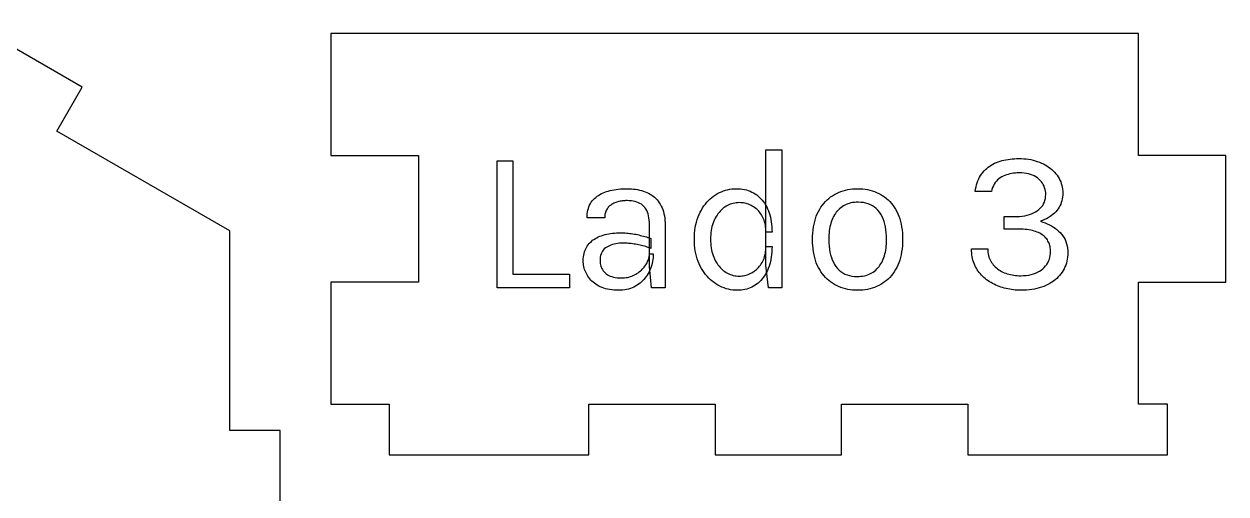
# Model space of a CAD drawing. Header units: millimetres. Extents: x 0 to 142, y 0 to 137.
# Drawn here: x 70.8 to 142.1, y 53.7 to 81.6 of the extents above; entities that cross this region are included whole.
import ezdxf

# ---------------------------------------------------------------- set-up
doc = ezdxf.new("R2010")
doc.units = ezdxf.units.MM
doc.layers.get('0').update_dxf_attribs({"linetype": 'CONTINUOUS'})

msp = doc.modelspace()

# ---------------------------------------------------------------- linework, layer by layer
for p, q in [((74.243, 77.803), (67.748, 81.553)), ((94.196, 81), (89, 81)), ((89, 81), (89, 73.75)), ((136.921, 81), (94.196, 81)), ((136.921, 73.75), (136.921, 81)), ((72.742, 75.204), (74.243, 77.803)), ((83, 69.282), (72.742, 75.204)), ((89, 73.75), (94.196, 73.75)), ((94.196, 73.75), (94.196, 66.25)), ((114.821, 67.252), (114.821, 74.092)), ((114.821, 74.092), (115.757, 74.092)), ((115.757, 74.092), (115.757, 65.908)), ((128.828, 73.451), (128.945, 73.48)), ((128.945, 73.48), (129.063, 73.506)), ((129.063, 73.506), (129.185, 73.527)), ((129.185, 73.527), (129.308, 73.545)), ((129.308, 73.545), (129.434, 73.558)), ((129.434, 73.558), (129.563, 73.568)), ((129.563, 73.568), (129.693, 73.574)), ((129.693, 73.574), (129.827, 73.576)), ((129.827, 73.576), (129.827, 73.576)), ((129.827, 73.576), (129.975, 73.573)), ((129.975, 73.573), (130.12, 73.565)), ((130.12, 73.565), (130.262, 73.552)), ((130.262, 73.552), (130.401, 73.534)), ((130.401, 73.534), (130.536, 73.51)), ((130.536, 73.51), (130.668, 73.481)), ((130.668, 73.481), (130.797, 73.447)), ((142.117, 73.75), (136.921, 73.75)), ((142.117, 66.25), (142.117, 73.75)), ((98.861, 73.444), (99.797, 73.444)), ((98.861, 65.908), (98.861, 73.444)), ((98.861, 73.444), (98.861, 73.444)), ((99.797, 73.444), (99.797, 66.724)), ((127.621, 72.665), (127.691, 72.754)), ((127.691, 72.754), (127.765, 72.838)), ((127.765, 72.838), (127.842, 72.917)), ((127.842, 72.917), (127.924, 72.992)), ((127.924, 72.992), (128.009, 73.062)), ((128.009, 73.062), (128.099, 73.127)), ((128.099, 73.127), (128.192, 73.187)), ((128.192, 73.187), (128.289, 73.243)), ((128.289, 73.243), (128.389, 73.294)), ((128.389, 73.294), (128.494, 73.34)), ((128.494, 73.34), (128.603, 73.381)), ((128.603, 73.381), (128.714, 73.418)), ((128.714, 73.418), (128.828, 73.451)), ((130.797, 73.447), (130.923, 73.407)), ((130.923, 73.407), (131.045, 73.362)), ((131.045, 73.362), (131.165, 73.312)), ((131.165, 73.312), (131.28, 73.257)), ((131.28, 73.257), (131.39, 73.198)), ((131.39, 73.198), (131.495, 73.136)), ((131.495, 73.136), (131.595, 73.069)), ((131.595, 73.069), (131.69, 72.999)), ((131.69, 72.999), (131.781, 72.924)), ((131.781, 72.924), (131.866, 72.845)), ((131.866, 72.845), (131.946, 72.763)), ((131.946, 72.763), (132.021, 72.676)), ((127.316, 72.017), (127.354, 72.138)), ((127.354, 72.138), (127.397, 72.254)), ((127.397, 72.254), (127.445, 72.365)), ((127.445, 72.365), (127.498, 72.471)), ((127.498, 72.471), (127.557, 72.57)), ((127.557, 72.57), (127.621, 72.665)), ((128.371, 72.061), (128.318, 71.963)), ((128.43, 72.152), (128.371, 72.061)), ((128.495, 72.235), (128.43, 72.152)), ((128.565, 72.309), (128.495, 72.235)), ((128.642, 72.376), (128.565, 72.309)), ((128.724, 72.436), (128.642, 72.376)), ((128.813, 72.487), (128.724, 72.436)), ((128.905, 72.532), (128.813, 72.487)), ((129, 72.572), (128.905, 72.532)), ((129.098, 72.608), (129, 72.572)), ((129.198, 72.639), (129.098, 72.608)), ((129.3, 72.665), (129.198, 72.639)), ((129.405, 72.686), (129.3, 72.665)), ((129.513, 72.703), (129.405, 72.686)), ((129.623, 72.715), (129.513, 72.703)), ((129.735, 72.722), (129.623, 72.715)), ((129.851, 72.724), (129.735, 72.722)), ((129.998, 72.72), (129.851, 72.724)), ((129.851, 72.724), (129.851, 72.724)), ((130.139, 72.709), (129.998, 72.72)), ((130.273, 72.691), (130.139, 72.709)), ((130.4, 72.664), (130.273, 72.691)), ((130.52, 72.631), (130.4, 72.664)), ((130.633, 72.59), (130.52, 72.631)), ((130.738, 72.542), (130.633, 72.59)), ((130.837, 72.486), (130.738, 72.542)), ((130.93, 72.423), (130.837, 72.486)), ((131.015, 72.352), (130.93, 72.423)), ((131.092, 72.276), (131.015, 72.352)), ((131.161, 72.196), (131.092, 72.276)), ((131.223, 72.114), (131.161, 72.196)), ((131.276, 72.028), (131.223, 72.114)), ((132.021, 72.676), (132.092, 72.586)), ((132.092, 72.586), (132.156, 72.492)), ((132.156, 72.492), (132.214, 72.396)), ((132.214, 72.396), (132.264, 72.296)), ((132.264, 72.296), (132.309, 72.194)), ((132.309, 72.194), (132.346, 72.09)), ((132.346, 72.09), (132.376, 71.982)), ((104.717, 71.275), (104.794, 71.336)), ((104.794, 71.336), (104.876, 71.394)), ((104.876, 71.394), (104.963, 71.447)), ((104.963, 71.447), (105.054, 71.495)), ((105.054, 71.495), (105.15, 71.54)), ((105.15, 71.54), (105.251, 71.581)), ((105.251, 71.581), (105.356, 71.617)), ((105.356, 71.617), (105.465, 71.649)), ((105.465, 71.649), (105.577, 71.679)), ((105.577, 71.679), (105.692, 71.704)), ((105.692, 71.704), (105.81, 71.726)), ((105.81, 71.726), (105.931, 71.745)), ((105.931, 71.745), (106.055, 71.761)), ((106.055, 71.761), (106.182, 71.773)), ((106.182, 71.773), (106.313, 71.781)), ((106.313, 71.781), (106.446, 71.786)), ((106.446, 71.786), (106.583, 71.788)), ((106.583, 71.788), (106.583, 71.788)), ((106.583, 71.788), (106.713, 71.786)), ((106.713, 71.786), (106.841, 71.779)), ((106.841, 71.779), (106.965, 71.768)), ((106.965, 71.768), (107.087, 71.752)), ((107.087, 71.752), (107.205, 71.733)), ((107.205, 71.733), (107.321, 71.708)), ((107.321, 71.708), (107.433, 71.679)), ((107.433, 71.679), (107.543, 71.646)), ((107.543, 71.646), (107.649, 71.608)), ((107.649, 71.608), (107.753, 71.566)), ((107.753, 71.566), (107.852, 71.519)), ((107.852, 71.519), (107.948, 71.467)), ((107.948, 71.467), (108.039, 71.409)), ((108.039, 71.409), (108.125, 71.347)), ((108.125, 71.347), (108.207, 71.279)), ((111.606, 71.267), (111.712, 71.349)), ((111.712, 71.349), (111.824, 71.425)), ((111.824, 71.425), (111.938, 71.494)), ((111.938, 71.494), (112.055, 71.556)), ((112.055, 71.556), (112.174, 71.61)), ((112.174, 71.61), (112.295, 71.657)), ((112.295, 71.657), (112.418, 71.697)), ((112.418, 71.697), (112.544, 71.73)), ((112.544, 71.73), (112.672, 71.755)), ((112.672, 71.755), (112.802, 71.773)), ((112.802, 71.773), (112.934, 71.784)), ((112.934, 71.784), (113.069, 71.788)), ((113.069, 71.788), (113.069, 71.788)), ((113.069, 71.788), (113.193, 71.785)), ((113.193, 71.785), (113.314, 71.776)), ((113.314, 71.776), (113.433, 71.76)), ((113.433, 71.76), (113.548, 71.739)), ((113.548, 71.739), (113.66, 71.712)), ((113.66, 71.712), (113.77, 71.678)), ((113.77, 71.678), (113.876, 71.638)), ((113.876, 71.638), (113.979, 71.592)), ((113.979, 71.592), (114.079, 71.54)), ((114.079, 71.54), (114.176, 71.482)), ((114.176, 71.482), (114.269, 71.418)), ((114.269, 71.418), (114.358, 71.349)), ((114.358, 71.349), (114.443, 71.274)), ((118.655, 71.296), (118.768, 71.374)), ((118.768, 71.374), (118.886, 71.446)), ((118.886, 71.446), (119.008, 71.511)), ((119.008, 71.511), (119.134, 71.569)), ((119.134, 71.569), (119.263, 71.62)), ((119.263, 71.62), (119.395, 71.665)), ((119.395, 71.665), (119.531, 71.703)), ((119.531, 71.703), (119.671, 71.733)), ((119.671, 71.733), (119.814, 71.757)), ((119.814, 71.757), (119.96, 71.774)), ((119.96, 71.774), (120.11, 71.785)), ((120.11, 71.785), (120.263, 71.788)), ((120.263, 71.788), (120.263, 71.788)), ((120.263, 71.788), (120.415, 71.785)), ((120.415, 71.785), (120.563, 71.774)), ((120.563, 71.774), (120.709, 71.757)), ((120.709, 71.757), (120.851, 71.733)), ((120.851, 71.733), (120.989, 71.703)), ((120.989, 71.703), (121.125, 71.665)), ((121.125, 71.665), (121.257, 71.62)), ((121.257, 71.62), (121.386, 71.569)), ((121.386, 71.569), (121.511, 71.511)), ((121.511, 71.511), (121.634, 71.446)), ((121.634, 71.446), (121.752, 71.374)), ((121.752, 71.374), (121.864, 71.296)), ((127.235, 71.62), (127.256, 71.758)), ((128.195, 71.62), (127.235, 71.62)), ((127.256, 71.758), (127.284, 71.89)), ((127.284, 71.89), (127.316, 72.017)), ((128.23, 71.742), (128.195, 71.62)), ((128.195, 71.62), (128.195, 71.62)), ((128.271, 71.856), (128.23, 71.742)), ((128.318, 71.963), (128.271, 71.856)), ((131.321, 71.938), (131.276, 72.028)), ((131.357, 71.845), (131.321, 71.938)), ((131.386, 71.749), (131.357, 71.845)), ((131.406, 71.649), (131.386, 71.749)), ((131.419, 71.546), (131.406, 71.649)), ((131.418, 71.32), (131.423, 71.44)), ((131.423, 71.44), (131.419, 71.546)), ((131.423, 71.44), (131.423, 71.44)), ((132.376, 71.982), (132.4, 71.872)), ((132.4, 71.872), (132.417, 71.758)), ((132.417, 71.758), (132.427, 71.643)), ((132.427, 71.407), (132.417, 71.293)), ((132.427, 71.643), (132.431, 71.524)), ((132.431, 71.524), (132.427, 71.407)), ((132.431, 71.524), (132.431, 71.524)), ((104.256, 70.52), (104.283, 70.623)), ((104.283, 70.623), (104.317, 70.721)), ((104.317, 70.721), (104.357, 70.815)), ((104.357, 70.815), (104.402, 70.903)), ((104.402, 70.903), (104.454, 70.986)), ((104.454, 70.986), (104.513, 71.065)), ((104.513, 71.065), (104.576, 71.139)), ((104.576, 71.139), (104.644, 71.209)), ((104.644, 71.209), (104.717, 71.275)), ((105.428, 70.639), (105.394, 70.593)), ((105.464, 70.683), (105.428, 70.639)), ((105.503, 70.724), (105.464, 70.683)), ((105.545, 70.763), (105.503, 70.724)), ((105.589, 70.8), (105.545, 70.763)), ((105.636, 70.835), (105.589, 70.8)), ((105.685, 70.867), (105.636, 70.835)), ((105.737, 70.897), (105.685, 70.867)), ((105.791, 70.924), (105.737, 70.897)), ((105.848, 70.949), (105.791, 70.924)), ((105.908, 70.972), (105.848, 70.949)), ((105.969, 70.993), (105.908, 70.972)), ((106.032, 71.011), (105.969, 70.993)), ((106.096, 71.027), (106.032, 71.011)), ((106.161, 71.041), (106.096, 71.027)), ((106.228, 71.053), (106.161, 71.041)), ((106.296, 71.063), (106.228, 71.053)), ((106.366, 71.07), (106.296, 71.063)), ((106.437, 71.076), (106.366, 71.07)), ((106.509, 71.079), (106.437, 71.076)), ((106.583, 71.08), (106.509, 71.079)), ((106.711, 71.077), (106.583, 71.08)), ((106.583, 71.08), (106.583, 71.08)), ((106.833, 71.066), (106.711, 71.077)), ((106.949, 71.049), (106.833, 71.066)), ((107.058, 71.026), (106.949, 71.049)), ((107.16, 70.995), (107.058, 71.026)), ((107.256, 70.958), (107.16, 70.995)), ((107.345, 70.914), (107.256, 70.958)), ((107.427, 70.863), (107.345, 70.914)), ((107.503, 70.805), (107.427, 70.863)), ((107.573, 70.741), (107.503, 70.805)), ((107.635, 70.669), (107.573, 70.741)), ((107.691, 70.588), (107.635, 70.669)), ((108.207, 71.279), (108.285, 71.206)), ((108.285, 71.206), (108.358, 71.127)), ((108.358, 71.127), (108.427, 71.044)), ((108.427, 71.044), (108.491, 70.955)), ((108.491, 70.955), (108.551, 70.861)), ((108.551, 70.861), (108.605, 70.761)), ((108.605, 70.761), (108.654, 70.656)), ((108.654, 70.656), (108.697, 70.545)), ((110.985, 70.521), (111.06, 70.646)), ((111.06, 70.646), (111.14, 70.765)), ((111.14, 70.765), (111.224, 70.878)), ((111.224, 70.878), (111.313, 70.985)), ((111.313, 70.985), (111.406, 71.085)), ((111.406, 71.085), (111.504, 71.179)), ((111.504, 71.179), (111.606, 71.267)), ((112.306, 70.645), (112.233, 70.586)), ((112.382, 70.699), (112.306, 70.645)), ((112.46, 70.749), (112.382, 70.699)), ((112.54, 70.793), (112.46, 70.749)), ((112.621, 70.832), (112.54, 70.793)), ((112.704, 70.866), (112.621, 70.832)), ((112.789, 70.895), (112.704, 70.866)), ((112.875, 70.918), (112.789, 70.895)), ((112.963, 70.937), (112.875, 70.918)), ((113.053, 70.95), (112.963, 70.937)), ((113.144, 70.957), (113.053, 70.95)), ((113.237, 70.96), (113.144, 70.957)), ((113.319, 70.958), (113.237, 70.96)), ((113.237, 70.96), (113.237, 70.96)), ((113.4, 70.952), (113.319, 70.958)), ((113.48, 70.942), (113.4, 70.952)), ((113.559, 70.928), (113.48, 70.942)), ((113.637, 70.91), (113.559, 70.928)), ((113.714, 70.888), (113.637, 70.91)), ((113.79, 70.862), (113.714, 70.888)), ((113.864, 70.831), (113.79, 70.862)), ((113.938, 70.797), (113.864, 70.831)), ((114.011, 70.759), (113.938, 70.797)), ((114.081, 70.717), (114.011, 70.759)), ((114.149, 70.671), (114.081, 70.717)), ((114.214, 70.621), (114.149, 70.671)), ((114.277, 70.568), (114.214, 70.621)), ((114.443, 71.274), (114.523, 71.194)), ((114.523, 71.194), (114.599, 71.108)), ((114.599, 71.108), (114.671, 71.018)), ((114.671, 71.018), (114.739, 70.921)), ((114.739, 70.921), (114.802, 70.82)), ((114.802, 70.82), (114.862, 70.713)), ((114.862, 70.713), (114.917, 70.6)), ((118.007, 70.566), (118.084, 70.69)), ((118.084, 70.69), (118.166, 70.807)), ((118.166, 70.807), (118.254, 70.918)), ((118.254, 70.918), (118.346, 71.022)), ((118.346, 71.022), (118.444, 71.12)), ((118.444, 71.12), (118.547, 71.211)), ((118.547, 71.211), (118.655, 71.296)), ((119.26, 70.661), (119.188, 70.601)), ((119.336, 70.717), (119.26, 70.661)), ((119.415, 70.768), (119.336, 70.717)), ((119.497, 70.813), (119.415, 70.768)), ((119.584, 70.853), (119.497, 70.813)), ((119.674, 70.888), (119.584, 70.853)), ((119.767, 70.917), (119.674, 70.888)), ((119.864, 70.941), (119.767, 70.917)), ((119.964, 70.96), (119.864, 70.941)), ((120.068, 70.973), (119.964, 70.96)), ((120.176, 70.981), (120.068, 70.973)), ((120.287, 70.984), (120.176, 70.981)), ((120.45, 70.978), (120.287, 70.984)), ((120.287, 70.984), (120.287, 70.984)), ((120.606, 70.96), (120.45, 70.978)), ((120.753, 70.931), (120.606, 70.96)), ((120.892, 70.889), (120.753, 70.931)), ((121.023, 70.836), (120.892, 70.889)), ((121.146, 70.771), (121.023, 70.836)), ((121.26, 70.694), (121.146, 70.771)), ((121.366, 70.606), (121.26, 70.694)), ((121.864, 71.296), (121.972, 71.211)), ((121.972, 71.211), (122.075, 71.12)), ((122.075, 71.12), (122.172, 71.022)), ((122.172, 71.022), (122.264, 70.918)), ((122.264, 70.918), (122.351, 70.807)), ((122.351, 70.807), (122.433, 70.69)), ((122.433, 70.69), (122.51, 70.566)), ((131.014, 70.552), (131.1, 70.63)), ((131.1, 70.63), (131.176, 70.713)), ((131.176, 70.713), (131.241, 70.801)), ((131.241, 70.801), (131.297, 70.894)), ((131.297, 70.894), (131.342, 70.993)), ((131.342, 70.993), (131.377, 71.097)), ((131.377, 71.097), (131.402, 71.206)), ((131.402, 71.206), (131.418, 71.32)), ((132.214, 70.683), (132.156, 70.593)), ((132.264, 70.776), (132.214, 70.683)), ((132.309, 70.873), (132.264, 70.776)), ((132.346, 70.973), (132.309, 70.873)), ((132.376, 71.076), (132.346, 70.973)), ((132.4, 71.183), (132.376, 71.076)), ((132.417, 71.293), (132.4, 71.183)), ((104.207, 70.06), (104.21, 70.182)), ((105.251, 70.06), (104.207, 70.06)), ((104.21, 70.182), (104.219, 70.3)), ((104.219, 70.3), (104.234, 70.413)), ((104.234, 70.413), (104.256, 70.52)), ((105.252, 70.13), (105.251, 70.06)), ((105.251, 70.06), (105.251, 70.06)), ((105.258, 70.196), (105.252, 70.13)), ((105.267, 70.261), (105.258, 70.196)), ((105.279, 70.323), (105.267, 70.261)), ((105.295, 70.382), (105.279, 70.323)), ((105.314, 70.438), (105.295, 70.382)), ((105.337, 70.492), (105.314, 70.438)), ((105.364, 70.544), (105.337, 70.492)), ((105.394, 70.593), (105.364, 70.544)), ((107.741, 70.498), (107.691, 70.588)), ((107.784, 70.4), (107.741, 70.498)), ((107.82, 70.293), (107.784, 70.4)), ((107.85, 70.178), (107.82, 70.293)), ((107.873, 70.053), (107.85, 70.178)), ((107.889, 69.92), (107.873, 70.053)), ((107.899, 69.778), (107.889, 69.92)), ((108.697, 70.545), (108.735, 70.428)), ((108.735, 70.428), (108.767, 70.305)), ((108.767, 70.305), (108.793, 70.177)), ((108.793, 70.177), (108.813, 70.042)), ((108.813, 70.042), (108.827, 69.902)), ((108.827, 69.902), (108.836, 69.756)), ((110.696, 69.813), (110.74, 69.965)), ((110.74, 69.965), (110.791, 70.111)), ((110.791, 70.111), (110.85, 70.253)), ((110.85, 70.253), (110.915, 70.39)), ((110.915, 70.39), (110.985, 70.521)), ((111.764, 69.955), (111.72, 69.857)), ((111.811, 70.049), (111.764, 69.955)), ((111.862, 70.139), (111.811, 70.049)), ((111.916, 70.225), (111.862, 70.139)), ((111.973, 70.306), (111.916, 70.225)), ((112.034, 70.382), (111.973, 70.306)), ((112.097, 70.455), (112.034, 70.382)), ((112.163, 70.522), (112.097, 70.455)), ((112.233, 70.586), (112.163, 70.522)), ((114.337, 70.511), (114.277, 70.568)), ((114.394, 70.45), (114.337, 70.511)), ((114.448, 70.385), (114.394, 70.45)), ((114.5, 70.316), (114.448, 70.385)), ((114.549, 70.244), (114.5, 70.316)), ((114.596, 70.168), (114.549, 70.244)), ((114.638, 70.088), (114.596, 70.168)), ((114.677, 70.005), (114.638, 70.088)), ((114.71, 69.918), (114.677, 70.005)), ((114.74, 69.827), (114.71, 69.918)), ((114.917, 70.6), (114.967, 70.482)), ((114.967, 70.482), (115.012, 70.36)), ((115.012, 70.36), (115.051, 70.233)), ((115.051, 70.233), (115.086, 70.101)), ((115.086, 70.101), (115.115, 69.964)), ((115.115, 69.964), (115.138, 69.822)), ((117.712, 69.848), (117.757, 70.005)), ((117.757, 70.005), (117.809, 70.155)), ((117.809, 70.155), (117.868, 70.298)), ((117.868, 70.298), (117.935, 70.435)), ((117.935, 70.435), (118.007, 70.566)), ((118.748, 69.955), (118.709, 69.854)), ((118.79, 70.052), (118.748, 69.955)), ((118.835, 70.144), (118.79, 70.052)), ((118.885, 70.231), (118.835, 70.144)), ((118.938, 70.315), (118.885, 70.231)), ((118.995, 70.393), (118.938, 70.315)), ((119.056, 70.467), (118.995, 70.393)), ((119.12, 70.536), (119.056, 70.467)), ((119.188, 70.601), (119.12, 70.536)), ((121.463, 70.505), (121.366, 70.606)), ((121.553, 70.393), (121.463, 70.505)), ((121.634, 70.27), (121.553, 70.393)), ((121.706, 70.139), (121.634, 70.27)), ((121.77, 69.999), (121.706, 70.139)), ((121.825, 69.851), (121.77, 69.999)), ((122.51, 70.566), (122.582, 70.435)), ((122.582, 70.435), (122.647, 70.298)), ((122.647, 70.298), (122.706, 70.155)), ((122.706, 70.155), (122.758, 70.005)), ((122.758, 70.005), (122.802, 69.848)), ((128.963, 69.388), (128.963, 70.132)), ((128.963, 70.132), (129.539, 70.132)), ((129.539, 70.132), (129.71, 70.135)), ((129.71, 70.135), (129.874, 70.146)), ((129.874, 70.146), (130.031, 70.163)), ((130.031, 70.163), (130.18, 70.188)), ((130.18, 70.188), (130.322, 70.219)), ((130.322, 70.219), (130.456, 70.257)), ((130.456, 70.257), (130.583, 70.303)), ((130.583, 70.303), (130.702, 70.355)), ((130.702, 70.355), (130.814, 70.414)), ((130.814, 70.414), (130.919, 70.48)), ((130.919, 70.48), (131.014, 70.552)), ((131.236, 69.904), (131.111, 69.856)), ((131.355, 69.955), (131.236, 69.904)), ((131.469, 70.01), (131.355, 69.955)), ((131.576, 70.07), (131.469, 70.01)), ((131.677, 70.133), (131.576, 70.07)), ((131.772, 70.2), (131.677, 70.133)), ((131.861, 70.271), (131.772, 70.2)), ((131.944, 70.346), (131.861, 70.271)), ((132.021, 70.424), (131.944, 70.346)), ((132.092, 70.507), (132.021, 70.424)), ((132.156, 70.593), (132.092, 70.507)), ((83, 57.438), (83, 69.282)), ((107.903, 69.628), (107.899, 69.778)), ((107.903, 67.168), (107.903, 69.628)), ((108.836, 69.756), (108.839, 69.604)), ((108.839, 69.604), (108.839, 69.604)), ((108.839, 69.604), (108.839, 65.908)), ((110.586, 69.157), (110.603, 69.329)), ((110.603, 69.329), (110.627, 69.495)), ((110.627, 69.495), (110.658, 69.656)), ((110.658, 69.656), (110.696, 69.813)), ((111.553, 69.186), (111.542, 69.061)), ((111.57, 69.307), (111.553, 69.186)), ((111.59, 69.425), (111.57, 69.307)), ((111.616, 69.538), (111.59, 69.425)), ((111.646, 69.648), (111.616, 69.538)), ((111.68, 69.754), (111.646, 69.648)), ((111.72, 69.857), (111.68, 69.754)), ((114.764, 69.733), (114.74, 69.827)), ((114.785, 69.635), (114.764, 69.733)), ((114.8, 69.534), (114.785, 69.635)), ((114.812, 69.429), (114.8, 69.534)), ((114.818, 69.32), (114.812, 69.429)), ((114.821, 69.208), (114.818, 69.32)), ((115.181, 69.208), (114.821, 69.208)), ((115.138, 69.822), (115.157, 69.676)), ((115.157, 69.676), (115.17, 69.525)), ((115.17, 69.525), (115.178, 69.369)), ((115.178, 69.369), (115.181, 69.208)), ((115.181, 69.208), (115.181, 69.208)), ((117.601, 69.159), (117.618, 69.341)), ((117.618, 69.341), (117.642, 69.517)), ((117.642, 69.517), (117.674, 69.686)), ((117.674, 69.686), (117.712, 69.848)), ((118.579, 69.293), (118.565, 69.169)), ((118.597, 69.413), (118.579, 69.293)), ((118.619, 69.529), (118.597, 69.413)), ((118.645, 69.641), (118.619, 69.529)), ((118.675, 69.749), (118.645, 69.641)), ((118.709, 69.854), (118.675, 69.749)), ((121.872, 69.693), (121.825, 69.851)), ((121.91, 69.527), (121.872, 69.693)), ((121.94, 69.352), (121.91, 69.527)), ((121.962, 69.169), (121.94, 69.352)), ((122.802, 69.848), (122.84, 69.686)), ((122.84, 69.686), (122.871, 69.517)), ((122.871, 69.517), (122.896, 69.341)), ((122.896, 69.341), (122.913, 69.159)), ((129.815, 69.388), (128.963, 69.388)), ((129.948, 69.386), (129.815, 69.388)), ((129.815, 69.388), (129.815, 69.388)), ((130.075, 69.381), (129.948, 69.386)), ((130.198, 69.373), (130.075, 69.381)), ((130.315, 69.361), (130.198, 69.373)), ((130.427, 69.345), (130.315, 69.361)), ((130.534, 69.326), (130.427, 69.345)), ((130.636, 69.304), (130.534, 69.326)), ((130.732, 69.279), (130.636, 69.304)), ((130.824, 69.249), (130.732, 69.279)), ((130.91, 69.217), (130.824, 69.249)), ((130.991, 69.182), (130.91, 69.217)), ((131.111, 69.856), (131.111, 69.856)), ((131.111, 69.856), (131.251, 69.813)), ((131.251, 69.813), (131.386, 69.764)), ((131.386, 69.764), (131.516, 69.71)), ((131.516, 69.71), (131.64, 69.651)), ((131.64, 69.651), (131.759, 69.586)), ((131.759, 69.586), (131.873, 69.516)), ((131.873, 69.516), (131.982, 69.441)), ((131.982, 69.441), (132.086, 69.361)), ((132.086, 69.361), (132.184, 69.275)), ((132.184, 69.275), (132.278, 69.184)), ((104.27, 68.464), (104.33, 68.535)), ((104.33, 68.535), (104.395, 68.603)), ((104.395, 68.603), (104.463, 68.666)), ((104.463, 68.666), (104.536, 68.726)), ((104.536, 68.726), (104.614, 68.781)), ((104.614, 68.781), (104.695, 68.833)), ((104.695, 68.833), (104.781, 68.881)), ((104.781, 68.881), (104.872, 68.925)), ((104.872, 68.925), (104.966, 68.965)), ((104.966, 68.965), (105.065, 69.001)), ((105.065, 69.001), (105.167, 69.033)), ((105.167, 69.033), (105.271, 69.063)), ((105.271, 69.063), (105.378, 69.088)), ((105.378, 69.088), (105.488, 69.11)), ((105.488, 69.11), (105.6, 69.129)), ((105.6, 69.129), (105.715, 69.145)), ((105.716, 68.475), (105.624, 68.444)), ((105.715, 69.145), (105.832, 69.157)), ((105.812, 68.501), (105.716, 68.475)), ((105.911, 68.522), (105.812, 68.501)), ((105.832, 69.157), (105.952, 69.165)), ((106.013, 68.539), (105.911, 68.522)), ((105.952, 69.165), (106.074, 69.17)), ((106.119, 68.551), (106.013, 68.539)), ((106.074, 69.17), (106.199, 69.172)), ((106.229, 68.558), (106.119, 68.551)), ((106.199, 69.172), (106.199, 69.172)), ((106.199, 69.172), (106.289, 69.171)), ((106.343, 68.56), (106.229, 68.558)), ((106.289, 69.171), (106.379, 69.168)), ((106.419, 68.559), (106.343, 68.56)), ((106.343, 68.56), (106.343, 68.56)), ((106.379, 69.168), (106.469, 69.164)), ((106.497, 68.557), (106.419, 68.559)), ((106.469, 69.164), (106.559, 69.158)), ((106.576, 68.552), (106.497, 68.557)), ((106.559, 69.158), (106.649, 69.15)), ((106.657, 68.547), (106.576, 68.552)), ((106.649, 69.15), (106.74, 69.14)), ((106.739, 68.539), (106.657, 68.547)), ((106.823, 68.53), (106.739, 68.539)), ((106.74, 69.14), (106.83, 69.128)), ((106.909, 68.519), (106.823, 68.53)), ((106.83, 69.128), (106.921, 69.114)), ((106.995, 68.506), (106.909, 68.519)), ((106.921, 69.114), (107.011, 69.099)), ((107.084, 68.492), (106.995, 68.506)), ((107.011, 69.099), (107.102, 69.082)), ((107.174, 68.476), (107.084, 68.492)), ((107.102, 69.082), (107.192, 69.063)), ((107.263, 68.459), (107.174, 68.476)), ((107.192, 69.063), (107.282, 69.043)), ((107.282, 69.043), (107.372, 69.022)), ((107.372, 69.022), (107.461, 68.999)), ((107.461, 68.999), (107.549, 68.975)), ((107.549, 68.975), (107.638, 68.95)), ((107.638, 68.95), (107.726, 68.924)), ((107.726, 68.924), (107.813, 68.896)), ((107.813, 68.896), (107.9, 68.867)), ((107.9, 68.867), (107.987, 68.836)), ((107.987, 68.836), (107.987, 68.836)), ((107.987, 68.836), (107.987, 68.248)), ((110.573, 68.8), (110.576, 68.981)), ((110.576, 68.618), (110.573, 68.8)), ((110.573, 68.8), (110.573, 68.8)), ((110.576, 68.981), (110.586, 69.157)), ((110.587, 68.44), (110.576, 68.618)), ((111.535, 68.933), (111.533, 68.8)), ((111.533, 68.8), (111.533, 68.8)), ((111.533, 68.8), (111.535, 68.665)), ((111.542, 69.061), (111.535, 68.933)), ((111.535, 68.665), (111.542, 68.534)), ((111.542, 68.534), (111.553, 68.407)), ((117.587, 68.776), (117.59, 68.971)), ((117.59, 68.582), (117.587, 68.776)), ((117.587, 68.776), (117.587, 68.776)), ((117.59, 68.971), (117.601, 69.159)), ((117.601, 68.395), (117.59, 68.582)), ((118.549, 68.911), (118.547, 68.776)), ((118.547, 68.776), (118.547, 68.776)), ((118.547, 68.776), (118.551, 68.577)), ((118.555, 69.042), (118.549, 68.911)), ((118.551, 68.577), (118.564, 68.387)), ((118.565, 69.169), (118.555, 69.042)), ((121.961, 68.386), (121.971, 68.512)), ((121.974, 68.977), (121.962, 69.169)), ((121.971, 68.512), (121.977, 68.642)), ((121.979, 68.776), (121.974, 68.977)), ((121.977, 68.642), (121.979, 68.776)), ((121.979, 68.776), (121.979, 68.776)), ((122.913, 69.159), (122.923, 68.971)), ((122.923, 68.582), (122.913, 68.395)), ((122.923, 68.971), (122.927, 68.776)), ((122.927, 68.776), (122.923, 68.582)), ((122.927, 68.776), (122.927, 68.776)), ((131.067, 69.143), (130.991, 69.182)), ((131.14, 69.103), (131.067, 69.143)), ((131.207, 69.06), (131.14, 69.103)), ((131.27, 69.014), (131.207, 69.06)), ((131.329, 68.965), (131.27, 69.014)), ((131.383, 68.914), (131.329, 68.965)), ((131.433, 68.861), (131.383, 68.914)), ((131.478, 68.805), (131.433, 68.861)), ((131.519, 68.746), (131.478, 68.805)), ((131.555, 68.685), (131.519, 68.746)), ((131.588, 68.622), (131.555, 68.685)), ((131.617, 68.558), (131.588, 68.622)), ((131.641, 68.492), (131.617, 68.558)), ((131.663, 68.424), (131.641, 68.492)), ((132.278, 69.184), (132.364, 69.088)), ((132.364, 69.088), (132.441, 68.986)), ((132.441, 68.986), (132.509, 68.879)), ((132.509, 68.879), (132.568, 68.767)), ((132.568, 68.767), (132.617, 68.65)), ((132.617, 68.65), (132.658, 68.527)), ((132.658, 68.527), (132.69, 68.399)), ((103.99, 67.74), (104.005, 67.846)), ((104.005, 67.846), (104.025, 67.947)), ((104.025, 67.947), (104.051, 68.044)), ((104.051, 68.044), (104.083, 68.137)), ((104.083, 68.137), (104.121, 68.225)), ((104.121, 68.225), (104.165, 68.309)), ((104.165, 68.309), (104.214, 68.389)), ((104.214, 68.389), (104.27, 68.464)), ((105.01, 67.828), (104.99, 67.731)), ((105.038, 67.919), (105.01, 67.828)), ((105.074, 68.003), (105.038, 67.919)), ((105.117, 68.08), (105.074, 68.003)), ((105.169, 68.151), (105.117, 68.08)), ((105.228, 68.215), (105.169, 68.151)), ((105.295, 68.272), (105.228, 68.215)), ((105.371, 68.323), (105.295, 68.272)), ((105.452, 68.368), (105.371, 68.323)), ((105.536, 68.408), (105.452, 68.368)), ((105.624, 68.444), (105.536, 68.408)), ((107.351, 68.44), (107.263, 68.459)), ((107.437, 68.42), (107.351, 68.44)), ((107.521, 68.399), (107.437, 68.42)), ((107.603, 68.377), (107.521, 68.399)), ((107.684, 68.354), (107.603, 68.377)), ((107.762, 68.329), (107.684, 68.354)), ((107.839, 68.303), (107.762, 68.329)), ((107.914, 68.276), (107.839, 68.303)), ((107.883, 67.726), (107.894, 67.792)), ((107.894, 67.792), (107.9, 67.858)), ((107.9, 67.858), (107.903, 67.924)), ((107.903, 67.924), (107.903, 67.924)), ((107.903, 67.924), (108.131, 67.924)), ((107.987, 68.248), (107.914, 68.276)), ((108.128, 67.81), (108.121, 67.697)), ((108.131, 67.924), (108.128, 67.81)), ((110.604, 68.267), (110.587, 68.44)), ((110.628, 68.1), (110.604, 68.267)), ((110.66, 67.937), (110.628, 68.1)), ((110.698, 67.779), (110.66, 67.937)), ((110.743, 67.625), (110.698, 67.779)), ((111.553, 68.407), (111.57, 68.284)), ((111.57, 68.284), (111.59, 68.164)), ((111.59, 68.164), (111.616, 68.048)), ((111.616, 68.048), (111.646, 67.936)), ((111.646, 67.936), (111.68, 67.828)), ((111.68, 67.828), (111.72, 67.724)), ((114.736, 67.746), (114.762, 67.839)), ((114.762, 67.839), (114.783, 67.936)), ((114.783, 67.936), (114.8, 68.036)), ((114.8, 68.036), (114.811, 68.139)), ((114.811, 68.139), (114.818, 68.246)), ((114.818, 68.246), (114.821, 68.356)), ((114.821, 68.356), (114.821, 68.356)), ((114.821, 68.356), (115.181, 68.356)), ((115.156, 67.879), (115.137, 67.73)), ((115.17, 68.033), (115.156, 67.879)), ((115.178, 68.192), (115.17, 68.033)), ((115.181, 68.356), (115.178, 68.192)), ((117.618, 68.214), (117.601, 68.395)), ((117.642, 68.039), (117.618, 68.214)), ((117.674, 67.87), (117.642, 68.039)), ((117.712, 67.708), (117.674, 67.87)), ((118.564, 68.387), (118.585, 68.206)), ((118.585, 68.206), (118.615, 68.032)), ((118.615, 68.032), (118.654, 67.868)), ((118.654, 67.868), (118.701, 67.711)), ((121.816, 67.706), (121.85, 67.81)), ((121.85, 67.81), (121.88, 67.918)), ((121.88, 67.918), (121.906, 68.029)), ((121.906, 68.029), (121.928, 68.144)), ((121.928, 68.144), (121.946, 68.263)), ((121.946, 68.263), (121.961, 68.386)), ((122.84, 67.87), (122.802, 67.708)), ((122.871, 68.039), (122.84, 67.87)), ((122.896, 68.214), (122.871, 68.039)), ((122.913, 68.395), (122.896, 68.214)), ((127.021, 68.093), (127.019, 68.212)), ((127.019, 68.212), (127.019, 68.212)), ((127.019, 68.212), (127.979, 68.212)), ((127.028, 67.978), (127.021, 68.093)), ((127.04, 67.865), (127.028, 67.978)), ((127.057, 67.755), (127.04, 67.865)), ((127.979, 68.212), (127.984, 68.11)), ((127.984, 68.11), (127.993, 68.012)), ((127.993, 68.012), (128.008, 67.917)), ((128.008, 67.917), (128.029, 67.825)), ((128.029, 67.825), (128.054, 67.737)), ((131.68, 68.354), (131.663, 68.424)), ((131.669, 67.707), (131.692, 67.819)), ((131.693, 68.282), (131.68, 68.354)), ((131.692, 67.819), (131.706, 67.936)), ((131.703, 68.208), (131.693, 68.282)), ((131.709, 68.133), (131.703, 68.208)), ((131.706, 67.936), (131.711, 68.056)), ((131.711, 68.056), (131.709, 68.133)), ((131.711, 68.056), (131.711, 68.056)), ((132.69, 68.399), (132.712, 68.266)), ((132.712, 68.266), (132.726, 68.128)), ((132.727, 67.856), (132.717, 67.731)), ((132.726, 68.128), (132.731, 67.984)), ((132.731, 67.984), (132.727, 67.856)), ((132.731, 67.984), (132.731, 67.984)), ((103.979, 67.516), (103.982, 67.63)), ((103.981, 67.428), (103.979, 67.516)), ((103.979, 67.516), (103.979, 67.516)), ((103.988, 67.34), (103.981, 67.428)), ((103.982, 67.63), (103.99, 67.74)), ((103.999, 67.253), (103.988, 67.34)), ((104.015, 67.168), (103.999, 67.253)), ((104.036, 67.082), (104.015, 67.168)), ((104.061, 66.998), (104.036, 67.082)), ((104.979, 67.627), (104.975, 67.516)), ((104.975, 67.516), (104.975, 67.516)), ((104.975, 67.516), (104.978, 67.433)), ((104.978, 67.433), (104.987, 67.353)), ((104.99, 67.731), (104.979, 67.627)), ((104.987, 67.353), (105.002, 67.275)), ((105.002, 67.275), (105.023, 67.199)), ((105.023, 67.199), (105.05, 67.126)), ((105.05, 67.126), (105.084, 67.055)), ((105.084, 67.055), (105.123, 66.987)), ((107.483, 67.018), (107.538, 67.076)), ((107.538, 67.076), (107.59, 67.136)), ((107.59, 67.136), (107.638, 67.199)), ((107.638, 67.199), (107.684, 67.264)), ((107.684, 67.264), (107.725, 67.33)), ((107.725, 67.33), (107.762, 67.396)), ((107.762, 67.396), (107.795, 67.462)), ((107.795, 67.462), (107.824, 67.528)), ((107.824, 67.528), (107.848, 67.594)), ((107.848, 67.594), (107.868, 67.66)), ((107.868, 67.66), (107.883, 67.726)), ((108.023, 65.908), (107.903, 67.168)), ((107.971, 67.056), (107.929, 66.955)), ((108.009, 67.159), (107.971, 67.056)), ((108.041, 67.263), (108.009, 67.159)), ((108.068, 67.369), (108.041, 67.263)), ((108.091, 67.477), (108.068, 67.369)), ((108.108, 67.586), (108.091, 67.477)), ((108.121, 67.697), (108.108, 67.586)), ((110.795, 67.477), (110.743, 67.625)), ((110.854, 67.334), (110.795, 67.477)), ((110.921, 67.195), (110.854, 67.334)), ((110.993, 67.062), (110.921, 67.195)), ((111.069, 66.935), (110.993, 67.062)), ((111.72, 67.724), (111.764, 67.624)), ((111.764, 67.624), (111.811, 67.528)), ((111.811, 67.528), (111.862, 67.436)), ((111.862, 67.436), (111.916, 67.349)), ((111.916, 67.349), (111.973, 67.267)), ((111.973, 67.267), (112.034, 67.189)), ((112.034, 67.189), (112.097, 67.116)), ((112.097, 67.116), (112.163, 67.047)), ((112.163, 67.047), (112.233, 66.983)), ((114.259, 67.001), (114.32, 67.059)), ((114.32, 67.059), (114.379, 67.121)), ((114.379, 67.121), (114.435, 67.186)), ((114.435, 67.186), (114.488, 67.255)), ((114.488, 67.255), (114.539, 67.328)), ((114.539, 67.328), (114.587, 67.405)), ((114.587, 67.405), (114.631, 67.485)), ((114.631, 67.485), (114.671, 67.569)), ((114.671, 67.569), (114.706, 67.656)), ((114.706, 67.656), (114.736, 67.746)), ((114.977, 65.908), (114.821, 67.252)), ((114.959, 67.061), (114.908, 66.943)), ((115.006, 67.185), (114.959, 67.061)), ((115.047, 67.313), (115.006, 67.185)), ((115.082, 67.447), (115.047, 67.313)), ((115.112, 67.586), (115.082, 67.447)), ((115.137, 67.73), (115.112, 67.586)), ((117.757, 67.551), (117.712, 67.708)), ((117.809, 67.401), (117.757, 67.551)), ((117.868, 67.258), (117.809, 67.401)), ((117.935, 67.12), (117.868, 67.258)), ((118.007, 66.989), (117.935, 67.12)), ((118.701, 67.711), (118.757, 67.564)), ((118.757, 67.564), (118.821, 67.424)), ((118.821, 67.424), (118.894, 67.293)), ((118.894, 67.293), (118.976, 67.171)), ((118.976, 67.171), (119.065, 67.059)), ((119.065, 67.059), (119.163, 66.958)), ((121.404, 67.027), (121.468, 67.097)), ((121.468, 67.097), (121.529, 67.17)), ((121.529, 67.17), (121.587, 67.248)), ((121.587, 67.248), (121.64, 67.331)), ((121.64, 67.331), (121.69, 67.418)), ((121.69, 67.418), (121.736, 67.51)), ((121.736, 67.51), (121.778, 67.606)), ((121.778, 67.606), (121.816, 67.706)), ((122.582, 67.12), (122.51, 66.989)), ((122.647, 67.258), (122.582, 67.12)), ((122.706, 67.401), (122.647, 67.258)), ((122.758, 67.551), (122.706, 67.401)), ((122.802, 67.708), (122.758, 67.551)), ((127.079, 67.648), (127.057, 67.755)), ((127.105, 67.544), (127.079, 67.648)), ((127.136, 67.443), (127.105, 67.544)), ((127.172, 67.344), (127.136, 67.443)), ((127.213, 67.249), (127.172, 67.344)), ((127.259, 67.156), (127.213, 67.249)), ((127.308, 67.066), (127.259, 67.156)), ((127.362, 66.979), (127.308, 67.066)), ((128.054, 67.737), (128.084, 67.651)), ((128.084, 67.651), (128.119, 67.569)), ((128.119, 67.569), (128.159, 67.49)), ((128.159, 67.49), (128.204, 67.414)), ((128.204, 67.414), (128.255, 67.342)), ((128.255, 67.342), (128.309, 67.273)), ((128.309, 67.273), (128.367, 67.207)), ((128.367, 67.207), (128.429, 67.145)), ((128.429, 67.145), (128.494, 67.087)), ((128.494, 67.087), (128.563, 67.031)), ((131.249, 67.036), (131.336, 67.12)), ((131.336, 67.12), (131.415, 67.207)), ((131.415, 67.207), (131.484, 67.299)), ((131.484, 67.299), (131.544, 67.395)), ((131.544, 67.395), (131.595, 67.495)), ((131.595, 67.495), (131.637, 67.599)), ((131.637, 67.599), (131.669, 67.707)), ((132.564, 67.149), (132.514, 67.041)), ((132.609, 67.259), (132.564, 67.149)), ((132.646, 67.373), (132.609, 67.259)), ((132.676, 67.489), (132.646, 67.373)), ((132.7, 67.608), (132.676, 67.489)), ((132.717, 67.731), (132.7, 67.608)), ((99.797, 66.724), (103.157, 66.724)), ((103.157, 66.724), (103.157, 65.908)), ((104.09, 66.915), (104.061, 66.998)), ((104.125, 66.832), (104.09, 66.915)), ((104.163, 66.751), (104.125, 66.832)), ((104.207, 66.67), (104.163, 66.751)), ((104.255, 66.591), (104.207, 66.67)), ((104.307, 66.515), (104.255, 66.591)), ((104.364, 66.442), (104.307, 66.515)), ((104.426, 66.372), (104.364, 66.442)), ((104.493, 66.305), (104.426, 66.372)), ((105.123, 66.987), (105.169, 66.921)), ((105.169, 66.921), (105.22, 66.857)), ((105.22, 66.857), (105.278, 66.796)), ((105.278, 66.796), (105.342, 66.739)), ((105.342, 66.739), (105.413, 66.688)), ((105.413, 66.688), (105.492, 66.643)), ((105.492, 66.643), (105.578, 66.604)), ((105.578, 66.604), (105.671, 66.571)), ((105.671, 66.571), (105.772, 66.544)), ((105.772, 66.544), (105.88, 66.523)), ((105.88, 66.523), (105.995, 66.508)), ((105.995, 66.508), (106.117, 66.499)), ((106.117, 66.499), (106.247, 66.496)), ((106.247, 66.496), (106.339, 66.498)), ((106.247, 66.496), (106.247, 66.496)), ((106.339, 66.498), (106.43, 66.505)), ((106.43, 66.505), (106.519, 66.516)), ((106.519, 66.516), (106.606, 66.531)), ((106.606, 66.531), (106.691, 66.551)), ((106.691, 66.551), (106.775, 66.575)), ((106.775, 66.575), (106.856, 66.603)), ((106.856, 66.603), (106.936, 66.636)), ((106.936, 66.636), (107.014, 66.673)), ((107.014, 66.673), (107.09, 66.715)), ((107.09, 66.715), (107.163, 66.76)), ((107.163, 66.76), (107.233, 66.807)), ((107.233, 66.807), (107.301, 66.856)), ((107.301, 66.856), (107.365, 66.908)), ((107.365, 66.908), (107.426, 66.962)), ((107.426, 66.962), (107.483, 67.018)), ((107.506, 66.335), (107.429, 66.261)), ((107.579, 66.412), (107.506, 66.335)), ((107.648, 66.493), (107.579, 66.412)), ((107.713, 66.578), (107.648, 66.493)), ((107.773, 66.667), (107.713, 66.578)), ((107.83, 66.76), (107.773, 66.667)), ((107.882, 66.856), (107.83, 66.76)), ((107.929, 66.955), (107.882, 66.856)), ((111.15, 66.814), (111.069, 66.935)), ((111.236, 66.699), (111.15, 66.814)), ((111.327, 66.591), (111.236, 66.699)), ((111.422, 66.488), (111.327, 66.591)), ((111.522, 66.392), (111.422, 66.488)), ((111.627, 66.301), (111.522, 66.392)), ((112.233, 66.983), (112.306, 66.923)), ((112.306, 66.923), (112.382, 66.868)), ((112.382, 66.868), (112.46, 66.818)), ((112.46, 66.818), (112.54, 66.773)), ((112.54, 66.773), (112.621, 66.733)), ((112.621, 66.733), (112.704, 66.699)), ((112.704, 66.699), (112.789, 66.67)), ((112.789, 66.67), (112.875, 66.646)), ((112.875, 66.646), (112.963, 66.628)), ((112.963, 66.628), (113.053, 66.615)), ((113.053, 66.615), (113.144, 66.607)), ((113.144, 66.607), (113.237, 66.604)), ((113.237, 66.604), (113.314, 66.606)), ((113.237, 66.604), (113.237, 66.604)), ((113.314, 66.606), (113.392, 66.612)), ((113.392, 66.612), (113.468, 66.622)), ((113.468, 66.622), (113.544, 66.637)), ((113.544, 66.637), (113.62, 66.655)), ((113.62, 66.655), (113.695, 66.677)), ((113.695, 66.677), (113.769, 66.704)), ((113.769, 66.704), (113.843, 66.735)), ((113.843, 66.735), (113.917, 66.769)), ((113.917, 66.769), (113.99, 66.808)), ((113.99, 66.808), (114.061, 66.851)), ((114.061, 66.851), (114.13, 66.897)), ((114.13, 66.897), (114.196, 66.947)), ((114.196, 66.947), (114.259, 67.001)), ((114.511, 66.349), (114.431, 66.269)), ((114.587, 66.434), (114.511, 66.349)), ((114.658, 66.524), (114.587, 66.434)), ((114.727, 66.621), (114.658, 66.524)), ((114.791, 66.723), (114.727, 66.621)), ((114.851, 66.83), (114.791, 66.723)), ((114.908, 66.943), (114.851, 66.83)), ((118.084, 66.864), (118.007, 66.989)), ((118.166, 66.746), (118.084, 66.864)), ((118.254, 66.635), (118.166, 66.746)), ((118.346, 66.531), (118.254, 66.635)), ((118.444, 66.432), (118.346, 66.531)), ((118.547, 66.341), (118.444, 66.432)), ((118.655, 66.256), (118.547, 66.341)), ((119.163, 66.958), (119.269, 66.87)), ((119.269, 66.87), (119.384, 66.793)), ((119.384, 66.793), (119.506, 66.728)), ((119.506, 66.728), (119.636, 66.675)), ((119.636, 66.675), (119.775, 66.633)), ((119.775, 66.633), (119.921, 66.604)), ((119.921, 66.604), (120.076, 66.586)), ((120.076, 66.586), (120.239, 66.58)), ((120.239, 66.58), (120.349, 66.583)), ((120.239, 66.58), (120.239, 66.58)), ((120.239, 66.58), (120.239, 66.58)), ((120.349, 66.583), (120.455, 66.591)), ((120.455, 66.591), (120.558, 66.604)), ((120.558, 66.604), (120.658, 66.623)), ((120.658, 66.623), (120.755, 66.647)), ((120.755, 66.647), (120.848, 66.676)), ((120.848, 66.676), (120.937, 66.711)), ((120.937, 66.711), (121.024, 66.751)), ((121.024, 66.751), (121.107, 66.796)), ((121.107, 66.796), (121.187, 66.847)), ((121.187, 66.847), (121.263, 66.903)), ((121.263, 66.903), (121.335, 66.963)), ((121.335, 66.963), (121.404, 67.027)), ((121.972, 66.341), (121.864, 66.256)), ((122.075, 66.432), (121.972, 66.341)), ((122.172, 66.531), (122.075, 66.432)), ((122.264, 66.635), (122.172, 66.531)), ((122.351, 66.746), (122.264, 66.635)), ((122.433, 66.864), (122.351, 66.746)), ((122.51, 66.989), (122.433, 66.864)), ((127.419, 66.896), (127.362, 66.979)), ((127.479, 66.815), (127.419, 66.896)), ((127.543, 66.737), (127.479, 66.815)), ((127.61, 66.662), (127.543, 66.737)), ((127.681, 66.59), (127.61, 66.662)), ((127.756, 66.52), (127.681, 66.59)), ((127.834, 66.454), (127.756, 66.52)), ((127.916, 66.391), (127.834, 66.454)), ((128, 66.331), (127.916, 66.391)), ((128.563, 67.031), (128.635, 66.98)), ((128.635, 66.98), (128.711, 66.932)), ((128.711, 66.932), (128.79, 66.887)), ((128.79, 66.887), (128.873, 66.846)), ((128.873, 66.846), (128.96, 66.808)), ((128.96, 66.808), (129.049, 66.774)), ((129.049, 66.774), (129.14, 66.743)), ((129.14, 66.743), (129.234, 66.716)), ((129.234, 66.716), (129.329, 66.693)), ((129.329, 66.693), (129.427, 66.673)), ((129.427, 66.673), (129.527, 66.657)), ((129.527, 66.657), (129.628, 66.644)), ((129.628, 66.644), (129.732, 66.635)), ((129.732, 66.635), (129.838, 66.63)), ((129.838, 66.63), (129.947, 66.628)), ((129.947, 66.628), (130.111, 66.632)), ((129.947, 66.628), (129.947, 66.628)), ((130.111, 66.632), (130.267, 66.644)), ((130.267, 66.644), (130.417, 66.665)), ((130.417, 66.665), (130.558, 66.693)), ((130.558, 66.693), (130.692, 66.73)), ((130.692, 66.73), (130.819, 66.775)), ((130.819, 66.775), (130.937, 66.828)), ((130.937, 66.828), (131.049, 66.889)), ((131.049, 66.889), (131.152, 66.958)), ((131.152, 66.958), (131.249, 67.036)), ((131.981, 66.388), (131.882, 66.312)), ((132.075, 66.469), (131.981, 66.388)), ((132.163, 66.554), (132.075, 66.469)), ((132.245, 66.643), (132.163, 66.554)), ((132.321, 66.737), (132.245, 66.643)), ((132.392, 66.835), (132.321, 66.737)), ((132.456, 66.937), (132.392, 66.835)), ((132.514, 67.041), (132.456, 66.937)), ((94.196, 66.25), (89, 66.25)), ((89, 66.25), (89, 59)), ((103.157, 65.908), (98.861, 65.908)), ((104.564, 66.242), (104.493, 66.305)), ((104.64, 66.181), (104.564, 66.242)), ((104.721, 66.123), (104.64, 66.181)), ((104.807, 66.068), (104.721, 66.123)), ((104.897, 66.016), (104.807, 66.068)), ((104.991, 65.968), (104.897, 66.016)), ((105.091, 65.925), (104.991, 65.968)), ((105.196, 65.887), (105.091, 65.925)), ((105.306, 65.855), (105.196, 65.887)), ((105.42, 65.827), (105.306, 65.855)), ((105.54, 65.804), (105.42, 65.827)), ((105.664, 65.787), (105.54, 65.804)), ((105.793, 65.774), (105.664, 65.787)), ((105.927, 65.767), (105.793, 65.774)), ((106.067, 65.764), (105.927, 65.767)), ((106.193, 65.767), (106.067, 65.764)), ((106.067, 65.764), (106.067, 65.764)), ((106.067, 65.764), (106.067, 65.764)), ((106.316, 65.776), (106.193, 65.767)), ((106.436, 65.791), (106.316, 65.776)), ((106.551, 65.812), (106.436, 65.791)), ((106.664, 65.839), (106.551, 65.812)), ((106.772, 65.872), (106.664, 65.839)), ((106.877, 65.911), (106.772, 65.872)), ((106.979, 65.956), (106.877, 65.911)), ((107.076, 66.007), (106.979, 65.956)), ((107.171, 66.064), (107.076, 66.007)), ((107.261, 66.126), (107.171, 66.064)), ((107.347, 66.192), (107.261, 66.126)), ((107.429, 66.261), (107.347, 66.192)), ((108.839, 65.908), (108.023, 65.908)), ((108.839, 65.908), (108.839, 65.908)), ((111.737, 66.217), (111.627, 66.301)), ((111.851, 66.139), (111.737, 66.217)), ((111.968, 66.068), (111.851, 66.139)), ((112.088, 66.004), (111.968, 66.068)), ((112.21, 65.948), (112.088, 66.004)), ((112.334, 65.899), (112.21, 65.948)), ((112.461, 65.858), (112.334, 65.899)), ((112.59, 65.824), (112.461, 65.858)), ((112.721, 65.798), (112.59, 65.824)), ((112.855, 65.779), (112.721, 65.798)), ((112.991, 65.768), (112.855, 65.779)), ((113.129, 65.764), (112.991, 65.768)), ((113.243, 65.767), (113.129, 65.764)), ((113.129, 65.764), (113.129, 65.764)), ((113.129, 65.764), (113.129, 65.764)), ((113.355, 65.776), (113.243, 65.767)), ((113.464, 65.791), (113.355, 65.776)), ((113.572, 65.812), (113.464, 65.791)), ((113.677, 65.839), (113.572, 65.812)), ((113.78, 65.872), (113.677, 65.839)), ((113.881, 65.911), (113.78, 65.872)), ((113.979, 65.956), (113.881, 65.911)), ((114.075, 66.007), (113.979, 65.956)), ((114.17, 66.064), (114.075, 66.007)), ((114.261, 66.127), (114.17, 66.064)), ((114.348, 66.195), (114.261, 66.127)), ((114.431, 66.269), (114.348, 66.195)), ((115.757, 65.908), (114.977, 65.908)), ((115.757, 65.908), (115.757, 65.908)), ((118.768, 66.178), (118.655, 66.256)), ((118.886, 66.106), (118.768, 66.178)), ((119.008, 66.041), (118.886, 66.106)), ((119.134, 65.983), (119.008, 66.041)), ((119.263, 65.932), (119.134, 65.983)), ((119.395, 65.887), (119.263, 65.932)), ((119.531, 65.85), (119.395, 65.887)), ((119.671, 65.819), (119.531, 65.85)), ((119.814, 65.795), (119.671, 65.819)), ((119.96, 65.778), (119.814, 65.795)), ((120.11, 65.767), (119.96, 65.778)), ((120.263, 65.764), (120.11, 65.767)), ((120.415, 65.767), (120.263, 65.764)), ((120.263, 65.764), (120.263, 65.764)), ((120.263, 65.764), (120.263, 65.764)), ((120.563, 65.778), (120.415, 65.767)), ((120.709, 65.795), (120.563, 65.778)), ((120.851, 65.819), (120.709, 65.795)), ((120.989, 65.85), (120.851, 65.819)), ((121.125, 65.887), (120.989, 65.85)), ((121.257, 65.932), (121.125, 65.887)), ((121.386, 65.983), (121.257, 65.932)), ((121.511, 66.041), (121.386, 65.983)), ((121.634, 66.106), (121.511, 66.041)), ((121.752, 66.178), (121.634, 66.106)), ((121.864, 66.256), (121.752, 66.178)), ((128.087, 66.273), (128, 66.331)), ((128.176, 66.219), (128.087, 66.273)), ((128.266, 66.168), (128.176, 66.219)), ((128.36, 66.12), (128.266, 66.168)), ((128.455, 66.074), (128.36, 66.12)), ((128.552, 66.032), (128.455, 66.074)), ((128.652, 65.993), (128.552, 66.032)), ((128.754, 65.956), (128.652, 65.993)), ((128.858, 65.923), (128.754, 65.956)), ((128.963, 65.893), (128.858, 65.923)), ((129.069, 65.866), (128.963, 65.893)), ((129.176, 65.842), (129.069, 65.866)), ((129.284, 65.821), (129.176, 65.842)), ((129.392, 65.804), (129.284, 65.821)), ((129.502, 65.789), (129.392, 65.804)), ((129.612, 65.778), (129.502, 65.789)), ((129.723, 65.77), (129.612, 65.778)), ((129.834, 65.766), (129.723, 65.77)), ((129.947, 65.764), (129.834, 65.766)), ((130.116, 65.767), (129.947, 65.764)), ((129.947, 65.764), (129.947, 65.764)), ((129.947, 65.764), (129.947, 65.764)), ((130.28, 65.775), (130.116, 65.767)), ((130.44, 65.79), (130.28, 65.775)), ((130.596, 65.81), (130.44, 65.79)), ((130.746, 65.835), (130.596, 65.81)), ((130.892, 65.867), (130.746, 65.835)), ((131.033, 65.904), (130.892, 65.867)), ((131.17, 65.946), (131.033, 65.904)), ((131.301, 65.995), (131.17, 65.946)), ((131.429, 66.049), (131.301, 65.995)), ((131.551, 66.108), (131.429, 66.049)), ((131.667, 66.172), (131.551, 66.108)), ((131.777, 66.239), (131.667, 66.172)), ((131.882, 66.312), (131.777, 66.239)), ((136.921, 59), (136.921, 66.25)), ((136.921, 66.25), (142.117, 66.25)), ((89, 59), (92.465, 59)), ((92.465, 59), (92.465, 56)), ((104.309, 56), (104.309, 59)), ((104.309, 59), (111.809, 59)), ((111.809, 59), (111.809, 56)), ((119.309, 56), (119.309, 59)), ((119.309, 59), (126.809, 59)), ((126.809, 59), (126.809, 56)), ((138.652, 59), (136.921, 59)), ((138.652, 56), (138.652, 59)), ((86, 57.438), (83, 57.438)), ((86, 49.938), (86, 57.438)), ((92.465, 56), (104.309, 56)), ((111.809, 56), (119.309, 56)), ((126.809, 56), (138.652, 56))]:
    msp.add_line(p, q)

doc.saveas('drawing.dxf')
